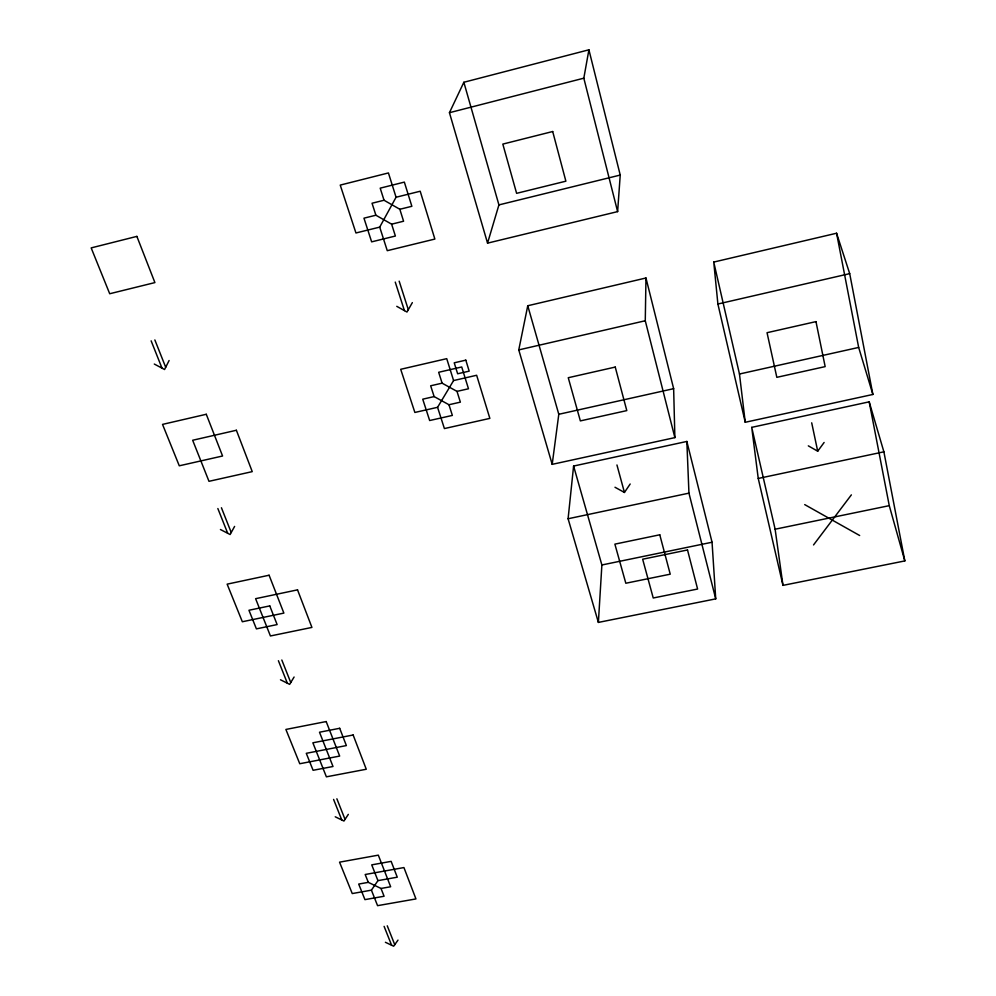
<?xml version="1.0" encoding="UTF-8"?>
<svg xmlns="http://www.w3.org/2000/svg" width="996" height="996" viewBox="0 0 996 996"><rect width="100%" height="100%" fill="white"/><g stroke="black" fill="none" stroke-linecap="round" stroke-linejoin="round"><path stroke-width="1.49" d="M674.877 437.618L645.271 320.749L645.968 277.996L527.755 305.747L518.767 349.907L552.195 464.348L674.877 437.618L673.645 388.677L645.968 277.996M598.384 622.413L601.883 564.981L573.596 466.053L686.842 441.452L712.053 542.235L715.726 598.87L598.384 622.413L568.094 518.754L573.596 466.053M617.62 211.613L620.234 175.059L588.91 49.8L463.85 82.27L449.445 112.697L487.554 243.136L617.62 211.613L583.818 78.186L588.91 49.8M552.195 464.348L558.793 414.286L527.755 305.747M487.554 243.136L498.921 204.902L463.85 82.27M169.096 360.515L164.564 369.516L154.293 364.038M379.713 227.125L396.059 197.245L388.428 172.943L340.234 185.094L355.945 232.977L379.713 227.125L387.27 250.681L434.866 239.065L420.2 191.232L396.059 197.245M234.608 526.411L230.113 534.528L220.427 529.511M412.344 302.622L406.978 312.034L396.769 306.332M437.568 407.314L453.591 380.547L476.648 375.268L489.858 418.382L444.403 428.566L437.568 407.314L414.871 412.456L400.703 369.304L446.731 358.66L453.591 380.547M294.094 677.019L289.649 684.364L280.474 679.77M348.326 814.367L343.944 821.04L335.241 816.795M614.993 487.256L624.442 492.46L630.182 484.006M381.02 888.457L384.083 896.251L364.934 899.625L358.697 884.062L368.308 882.356L381.02 888.457L390.656 886.751L378.318 855.153L339.549 862.163L352.248 893.561L371.408 890.163L377.945 880.638L397.267 877.19L391.142 861.366L371.732 864.864L377.945 880.638M397.989 940.112L393.669 946.2L385.39 942.278M808.316 445.847L817.704 451.213L824.115 442.473M813.533 544.937L851.368 494.875M449.445 112.697L583.818 78.186M391.627 224.175L403.579 221.224L399.832 209.272L384.033 200.246L372.043 203.234L375.89 215.223L391.627 224.175L395.387 236.027L371.645 241.854L363.963 218.174L375.89 215.223M399.832 209.272L411.858 206.297L404.351 182.106L380.198 188.157L384.033 200.246M498.921 204.902L620.234 175.059M713.746 262.073L836.578 233.226L849.7 273.639L872.882 394.466L745.245 422.279L717.892 304.017L713.746 262.073L739.468 374.01L745.245 422.279M518.767 349.907L645.271 320.749M717.892 304.017L849.7 273.639M442.112 383.174L430.658 385.788L434.132 396.582L448.959 404.737L460.376 402.147L457.002 391.378L442.112 383.174L438.663 372.28L461.721 366.976L468.481 388.764L457.002 391.378M434.132 396.582L422.74 399.184L429.662 420.524L452.358 415.419L448.959 404.737M558.793 414.286L673.645 388.677M739.468 374.01L858.664 347.442L872.882 394.466M751.719 427.359L869.184 401.836L883.888 451.823L904.829 560.922L782.981 585.374L758.242 478.454L751.719 427.359L775.125 529.212L782.981 585.374M568.094 518.754L688.946 493.145L686.842 441.452M758.242 478.454L883.888 451.823M601.883 564.981L712.053 542.235M775.125 529.212L889.266 505.657L904.829 560.922M804.706 504.599L859.66 535.512M151.131 340.831L161.999 368.147M217.85 508.533L227.698 533.271M278.394 660.697L287.358 683.219M333.585 799.402L341.777 819.969M384.095 926.355L391.602 945.216M154.853 339.935L165.697 367.275M221.423 507.748L231.234 532.499M281.818 660.012L290.757 682.534M336.872 798.792L345.039 819.372M387.257 925.807L394.752 944.681M368.308 882.356L365.183 874.5L403.928 867.566L415.942 898.927L377.571 905.663L371.408 890.163M395.25 282.092L404.426 310.603M399.172 281.158L408.31 309.681M616.947 464.97L624.442 492.46M688.946 493.145L715.726 598.87M811.703 422.827L817.704 451.213M836.578 233.226L858.664 347.442M869.184 401.836L889.266 505.657M136.875 236.388L91.171 247.904L109.709 293.745L154.903 282.59L136.875 236.388M552.693 131.522L502.818 144.096L516.613 193.336L565.877 181.185L552.693 131.522M206.284 414.274L162.535 424.396L179.28 465.804L222.569 456.006L206.284 414.274M465.804 360.154L454.226 362.818L457.65 373.774L469.191 371.135L465.804 360.154M236.388 430.26L192.664 440.257L208.986 481.317L252.237 471.631L236.388 430.26M615.242 367.076L568.255 377.721L580.357 420.897L626.795 410.601L615.242 367.076M815.973 321.621L767.045 332.701L776.83 377.335L825.161 366.615L815.973 321.621M269.094 575.227L227.138 584.154L242.339 621.753L283.872 613.1L269.094 575.227M297.53 589.856L255.611 598.683L270.426 635.971L311.922 627.418L297.53 589.856M269.767 605.904L248.95 610.262L256.408 628.874L277.125 624.579L269.767 605.904M659.775 534.79L614.881 544.14L625.824 583.245L670.233 574.182L659.775 534.79M687.514 549.966L642.657 559.217L653.239 597.998L697.598 589.034L687.514 549.966M326.19 721.552L285.889 729.446L299.759 763.733L339.661 756.076L326.19 721.552M339.686 728.288L319.504 732.222L333 766.497L313.093 770.294L306.282 753.312L346.371 745.581L339.686 728.288M353.144 734.998L312.869 742.804L326.389 776.83L366.267 769.248L353.144 734.998"/></g></svg>
